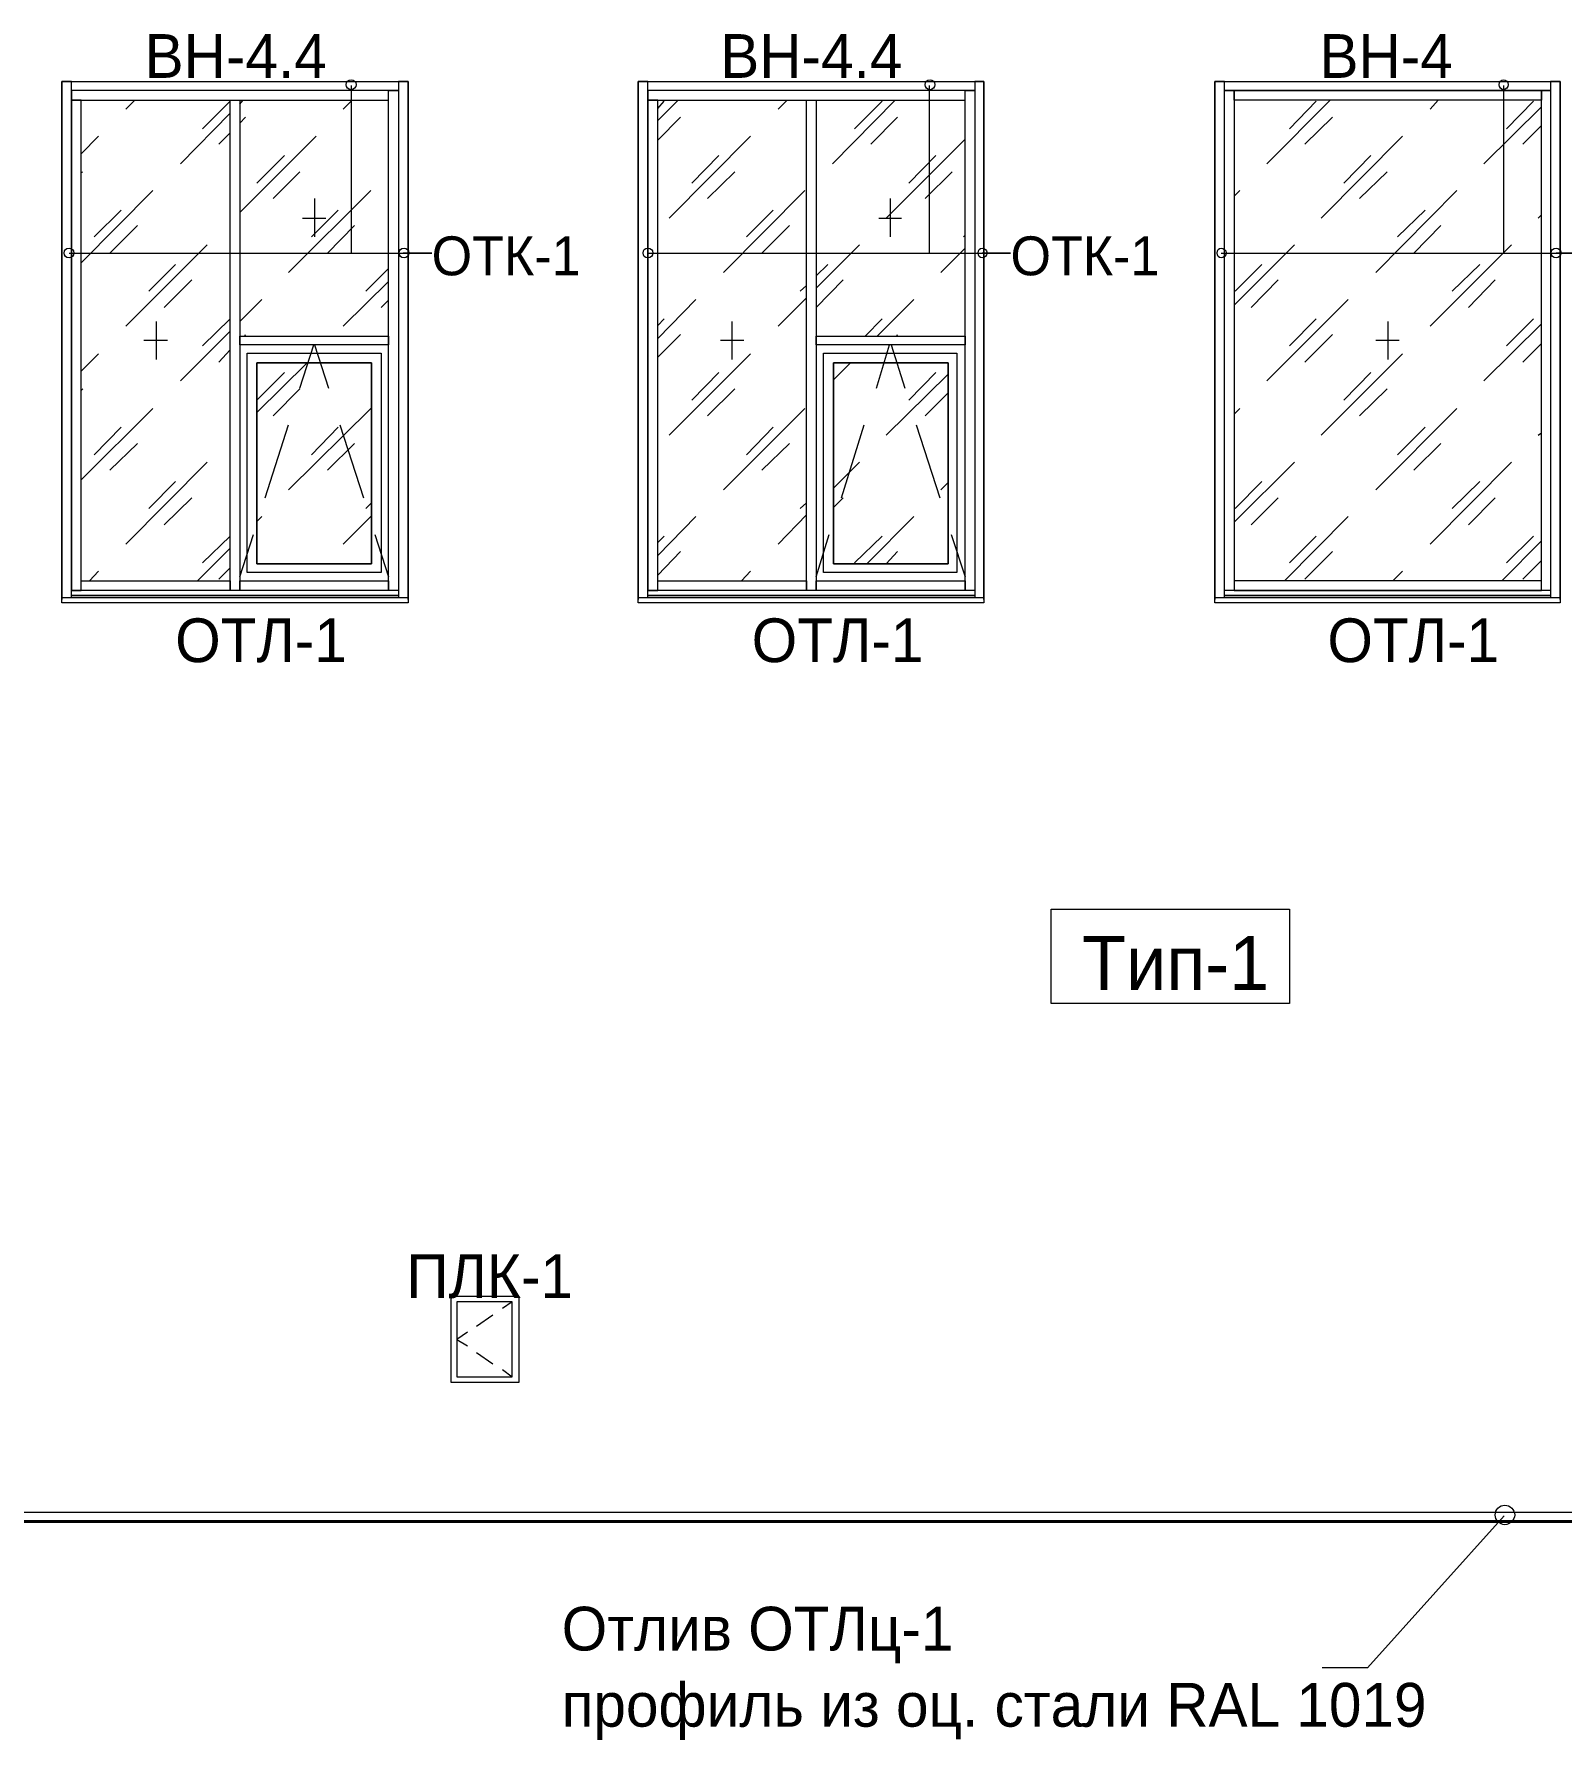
# Model space of a CAD drawing. Header units: millimetres. Extents: x 2294 to 908349, y -83289 to 219220.
# Drawn here: x 341416 to 349630, y -38606 to -29435 of the extents above; entities that cross this region are included whole.
import ezdxf

# ---------------------------------------------------------------- set-up
doc = ezdxf.new("R2010")
doc.units = ezdxf.units.MM
doc.layers.add('PDF _Геометрия', color=7, linetype='Continuous')
doc.layers.add('PDF _Текст', color=7, linetype='Continuous')

msp = doc.modelspace()

# ---------------------------------------------------------------- linework, layer by layer
at = {"layer": 'PDF _Геометрия', "lineweight": 9}
for points in [[(341617.2, -32465.9), (341617.2, -32400.3), (341617.2, -31080.1), (341617.2, -32426.6), (341669.7, -32426.6), (341669.7, -31080.1), (341669.7, -29790.5), (341617.2, -29790.5), (341617.2, -31080.1), (341617.2, -29764.3), (341617.2, -29689.9), (341564.8, -29689.9), (341564.8, -29764.3), (341564.8, -31080.1), (341564.8, -32400.3), (341564.8, -32474.6), (341564.8, -29689.9), (343427.1, -29689.9), (343427.1, -32474.6), (343427.1, -32400.3), (343427.1, -31080.1), (343427.1, -29764.3), (343427.1, -29689.9), (343374.6, -29689.9), (343374.6, -29764.3), (343374.6, -31080.1), (343374.6, -32400.3), (343374.6, -32465.9)], [(343121.1, -29711.8), (343121.1, -30612.3), (343553.8, -30612.3), (343400.8, -30612.3)], [(344716.7, -32465.9), (344716.7, -32400.3), (344716.7, -31080.1), (344716.7, -32426.6), (344769.1, -32426.6), (344769.1, -31080.1), (344769.1, -29790.5), (344716.7, -29790.5), (344716.7, -31080.1), (344716.7, -29764.3), (344716.7, -29689.9), (344664.2, -29689.9), (344664.2, -29764.3), (344664.2, -31080.1), (344664.2, -32400.3), (344664.2, -32474.6), (344664.2, -29689.9), (346522.1, -29689.9), (346522.1, -32474.6), (346522.1, -32400.3), (346522.1, -31080.1), (346522.1, -29764.3), (346522.1, -29689.9), (346474.1, -29689.9), (346474.1, -29764.3), (346474.1, -31080.1), (346474.1, -32400.3), (346474.1, -32465.9)], [(346229.2, -29711.8), (346229.2, -30612.3), (346666.4, -30612.3), (346513.4, -30612.3)], [(347816.1, -32465.9), (347816.1, -32400.3), (347816.1, -29764.3), (347816.1, -29689.9), (347763.7, -29689.9), (347763.7, -29764.3), (347763.7, -32400.3), (347763.7, -32474.6), (347763.7, -29689.9), (349621.6, -29689.9), (349621.6, -32474.6), (349621.6, -32400.3), (349621.6, -29764.3), (349621.6, -29689.9), (349569.1, -29689.9), (349569.1, -29764.3), (349569.1, -32426.6), (349521, -32426.6), (349521, -32374.1), (347868.6, -32374.1), (347868.6, -32426.6), (349521, -32426.6), (349521, -29764.3), (349521, -29738), (349569.1, -29738), (347842.4, -29738), (347816.1, -29738), (347816.1, -29689.9), (347842.4, -29689.9), (349569.1, -29689.9), (349569.1, -29738)], [(349315.6, -29711.8), (349315.6, -30612.3), (349748.4, -30612.3), (349599.7, -30612.3)], [(341910.1, -29838.6), (341958.2, -29790.5)], [(342321.1, -29943.5), (342469.7, -29794.9)], [(342522.2, -29812.4), (342539.6, -29790.5)], [(343077.3, -29838.6), (343125.4, -29790.5)], [(344769.1, -29899.8), (344878.4, -29790.5)], [(344769.1, -29834.2), (344804.1, -29794.9)], [(345416.1, -29838.6), (345464.2, -29790.5)], [(345709, -30131.5), (346045.6, -29790.5)], [(345827.1, -29943.5), (345975.7, -29794.9)], [(349569.1, -32426.6), (347816.1, -32426.6), (347816.1, -29764.3), (347816.1, -29738), (347868.6, -29738), (347868.6, -29764.3), (347868.6, -32426.6), (347816.1, -32426.6)], [(348043.4, -30131.5), (348384.4, -29790.5)], [(348165.9, -29943.5), (348310.1, -29794.9)], [(348922.1, -29838.6), (348965.9, -29790.5)], [(349333.1, -29943.5), (349477.3, -29794.9)], [(349569.1, -29764.3), (349569.1, -32400.3), (349569.1, -32465.9)], [(342203, -30131.5), (342469.7, -29860.4)], [(342522.2, -29912.9), (342552.8, -29882.3)], [(344769.1, -30004.7), (344891.5, -29882.3)], [(345914.5, -30026.6), (346058.8, -29882.3)], [(348248.9, -30026.6), (348397.5, -29882.3)], [(349210.7, -30131.5), (349521, -29825.5)], [(341669.7, -30079), (341761.5, -29982.8)], [(342408.5, -30026.6), (342469.7, -29965.4)], [(342522.2, -30393.8), (342933.1, -29982.8)], [(344830.3, -30424.4), (345267.5, -29982.8)], [(348336.3, -30424.4), (348773.5, -29982.8)], [(349420.5, -30026.6), (349521, -29926)], [(345997.6, -30424.4), (346421.6, -30000.3)], [(342614, -30236.4), (342762.6, -30087.8)], [(344952.7, -30236.4), (345097, -30087.8)], [(346120, -30236.4), (346264.2, -30087.8)], [(348458.7, -30236.4), (348603, -30087.8)], [(341669.7, -30179.6), (341678.4, -30175.2)], [(342701.4, -30319.5), (342845.6, -30175.2)], [(345035.8, -30319.5), (345184.4, -30175.2)], [(346207.4, -30319.5), (346351.7, -30175.2)], [(348541.8, -30319.5), (348690.4, -30175.2)], [(341669.7, -30664.8), (342054.4, -30275.7)], [(342784.4, -30717.3), (343226, -30275.7)], [(342924.3, -30319.5), (342924.3, -30524.9)], [(345123.2, -30717.3), (345560.4, -30275.7)], [(346019.4, -30319.5), (346019.4, -30524.9)], [(347868.6, -30306.3), (347899.2, -30275.7)], [(348629.2, -30717.3), (349066.4, -30275.7)], [(341739.6, -30524.9), (341883.9, -30380.7)], [(342858.8, -30424.4), (342985.5, -30424.4)], [(342906.8, -30524.9), (343051.1, -30380.7)], [(345245.6, -30524.9), (345389.9, -30380.7)], [(345958.2, -30424.4), (346080.6, -30424.4)], [(348747.3, -30524.9), (348895.9, -30380.7)], [(349503.6, -30424.4), (349521, -30406.9)], [(341822.7, -30612.3), (341971.3, -30463.7)], [(342994.3, -30612.3), (343138.5, -30463.7)], [(345328.7, -30612.3), (345477.3, -30463.7)], [(346412.9, -30524.9), (346421.6, -30516.2)], [(348834.7, -30612.3), (348979, -30463.7)], [(341604.1, -30612.3), (343553.8, -30612.3)], [(341910.1, -31005.8), (342347.3, -30568.6)], [(344712.3, -30612.3), (346666.4, -30612.3)], [(345621.6, -30800.3), (345853.3, -30568.6)], [(346290.4, -30717.3), (346421.6, -30586.1)], [(347798.6, -30612.3), (349748.4, -30612.3)], [(347868.6, -30892.1), (348192.1, -30568.6)], [(348922.1, -31005.8), (349359.3, -30568.6)], [(342032.5, -30817.8), (342176.8, -30673.6)], [(343199.7, -30817.8), (343322.1, -30695.4)], [(345621.6, -30734.8), (345682.8, -30673.6)], [(347873, -30817.8), (348017.2, -30673.6)], [(349040.2, -30817.8), (349188.8, -30673.6)], [(342115.6, -30905.2), (342264.2, -30756.6)], [(343077.3, -31005.8), (343322.1, -30765.4)], [(345534.2, -30817.8), (345569.1, -30787.2)], [(345621.6, -30905.2), (345765.9, -30756.6)], [(347960.4, -30905.2), (348104.7, -30756.6)], [(349127.6, -30905.2), (349271.9, -30756.6)], [(342522.2, -30979.6), (342640.2, -30861.5)], [(343282.8, -30905.2), (343322.1, -30865.9)], [(344769.1, -31071.4), (344974.6, -30861.5)], [(345416.1, -31005.8), (345569.1, -30852.8)], [(345949.5, -31058.2), (346146.2, -30861.5)], [(348043.4, -31298.7), (348480.6, -30861.5)], [(342071.9, -30979.6), (342071.9, -31185)], [(342321.1, -31110.7), (342469.7, -30966.4)], [(344769.1, -31001.4), (344804.1, -30966.4)], [(345167, -30979.6), (345167, -31185)], [(345883.9, -31058.2), (345975.7, -30966.4)], [(348165.9, -31110.7), (348310.1, -30966.4)], [(348694.8, -30979.6), (348694.8, -31185)], [(349210.7, -31298.7), (349521, -30992.7)], [(349333.1, -31110.7), (349477.3, -30966.4)], [(342006.3, -31080.1), (342133.1, -31080.1)], [(342203, -31298.7), (342469.7, -31032)], [(342548.4, -31058.2), (342552.8, -31049.5)], [(344769.1, -31171.9), (344891.5, -31049.5)], [(345105.8, -31080.1), (345232.5, -31080.1)], [(346054.4, -31058.2), (346058.8, -31049.5)], [(348248.9, -31198.1), (348397.5, -31049.5)], [(348629.2, -31080.1), (348756, -31080.1)], [(341669.7, -31246.2), (341761.5, -31154.4)], [(342408.5, -31198.1), (342469.7, -31132.6)], [(342845.6, -31338), (342920, -31106.3)], [(342924.3, -31106.3), (342998.7, -31338)], [(344830.3, -31591.6), (345267.5, -31154.4)], [(345945.1, -31338), (346015, -31106.3)], [(346023.8, -31106.3), (346098.1, -31338)], [(348336.3, -31591.6), (348773.5, -31154.4)], [(349420.5, -31198.1), (349521, -31097.6)], [(342614, -31469.2), (342885, -31202.5)], [(342614, -31403.6), (342762.6, -31255)], [(344952.7, -31403.6), (345097, -31255)], [(345713.4, -31294.3), (345805.2, -31202.5)], [(345997.6, -31591.6), (346329.8, -31263.7)], [(346120, -31403.6), (346264.2, -31255)], [(348458.7, -31403.6), (348603, -31255)], [(341669.7, -31351.1), (341678.4, -31342.4)], [(342701.4, -31486.7), (342845.6, -31342.4)], [(345035.8, -31486.7), (345184.4, -31342.4)], [(346207.4, -31486.7), (346329.8, -31364.3)], [(348541.8, -31486.7), (348690.4, -31342.4)], [(341669.7, -31832), (342054.4, -31447.3)], [(342784.4, -31884.5), (343226, -31447.3)], [(345123.2, -31884.5), (345560.4, -31447.3)], [(347868.6, -31477.9), (347899.2, -31447.3)], [(348629.2, -31884.5), (349066.4, -31447.3)], [(341739.6, -31696.5), (341883.9, -31547.9)], [(342657.7, -31928.2), (342784.4, -31534.8)], [(342906.8, -31696.5), (343051.1, -31547.9)], [(343059.9, -31534.8), (343186.6, -31928.2)], [(345245.6, -31696.5), (345389.9, -31547.9)], [(345757.1, -31928.2), (345879.5, -31534.8)], [(346159.3, -31534.8), (346286.1, -31928.2)], [(348747.3, -31696.5), (348895.9, -31547.9)], [(341822.7, -31779.6), (341971.3, -31635.3)], [(342994.3, -31779.6), (343138.5, -31635.3)], [(345328.7, -31779.6), (345477.3, -31635.3)], [(348834.7, -31779.6), (348979, -31635.3)], [(349503.6, -31591.6), (349521, -31578.5)], [(341910.1, -32177.4), (342347.3, -31735.8)], [(345713.4, -31875.7), (345853.3, -31735.8)], [(347868.6, -32059.3), (348192.1, -31735.8)], [(348922.1, -32177.4), (349359.3, -31735.8)], [(342032.5, -31985), (342176.8, -31840.8)], [(346290.4, -31884.5), (346329.8, -31845.1)], [(347873, -31985), (348017.2, -31840.8)], [(349040.2, -31985), (349188.8, -31840.8)], [(342115.6, -32072.5), (342264.2, -31928.2)], [(343199.7, -31985), (343230.3, -31954.4)], [(345534.2, -31985), (345569.1, -31954.4)], [(345713.4, -31980.7), (345765.9, -31928.2)], [(347960.4, -32072.5), (348104.7, -31928.2)], [(349127.6, -32072.5), (349271.9, -31928.2)], [(342614, -32055), (342640.2, -32028.7)], [(343077.3, -32177.4), (343230.3, -32024.4)], [(344769.1, -32238.6), (344974.6, -32028.7)], [(345416.1, -32177.4), (345569.1, -32020)], [(345892.6, -32282.3), (346146.2, -32028.7)], [(348139.6, -32374.1), (348480.6, -32028.7)], [(342321.1, -32277.9), (342469.7, -32133.7)], [(342522.2, -32352.2), (342596.5, -32124.9)], [(343247.8, -32124.9), (343322.1, -32352.2)], [(344769.1, -32168.6), (344804.1, -32133.7)], [(345621.6, -32352.2), (345691.5, -32124.9)], [(345827.1, -32277.9), (345975.7, -32133.7)], [(346347.3, -32124.9), (346421.6, -32352.2)], [(348165.9, -32277.9), (348310.1, -32133.7)], [(349306.8, -32374.1), (349521, -32159.9)], [(349333.1, -32277.9), (349477.3, -32133.7)], [(342294.8, -32374.1), (342469.7, -32199.2)], [(344769.1, -32343.5), (344891.5, -32216.7)], [(345997.6, -32282.3), (346058.8, -32216.7)], [(348248.9, -32365.3), (348397.5, -32216.7)], [(349420.5, -32365.3), (349521, -32264.8)], [(341713.4, -32374.1), (341761.5, -32321.6)], [(342408.5, -32365.3), (342469.7, -32304.1)], [(345219.4, -32374.1), (345267.5, -32321.6)], [(348721, -32374.1), (348773.5, -32321.6)], [(343427.1, -32461.5), (343427.1, -32465.9), (341564.8, -32465.9), (341564.8, -32461.5)], [(343374.6, -32426.6), (341617.2, -32426.6)], [(343374.6, -32452.8), (341617.2, -32452.8), (343374.6, -32452.8)], [(343374.6, -32452.8), (341617.2, -32452.8)], [(346522.1, -32461.5), (346522.1, -32465.9), (344664.2, -32465.9), (344664.2, -32461.5)], [(346474.1, -32426.6), (344716.7, -32426.6)], [(346474.1, -32452.8), (344716.7, -32452.8), (346474.1, -32452.8)], [(346474.1, -32452.8), (344716.7, -32452.8)], [(349621.6, -32461.5), (349621.6, -32465.9), (347763.7, -32465.9), (347763.7, -32461.5)], [(349569.1, -32452.8), (347816.1, -32452.8), (349569.1, -32452.8)], [(349569.1, -32452.8), (347816.1, -32452.8)], [(343427.1, -32465.9), (343427.1, -32492.1), (341564.8, -32492.1), (341564.8, -32465.9)], [(341564.8, -32492.1), (341564.8, -32483.4)], [(343427.1, -32483.4), (343427.1, -32492.1)], [(346522.1, -32465.9), (346522.1, -32492.1), (344664.2, -32492.1), (344664.2, -32465.9)], [(344664.2, -32492.1), (344664.2, -32483.4)], [(346522.1, -32483.4), (346522.1, -32492.1)], [(349621.6, -32465.9), (349621.6, -32492.1), (347763.7, -32492.1), (347763.7, -32465.9)], [(347763.7, -32492.1), (347763.7, -32483.4)], [(349621.6, -32483.4), (349621.6, -32492.1)], [(343986.6, -36251.7), (343934.2, -36286.7)], [(343881.7, -36321.6), (343794.3, -36382.8)], [(343746.2, -36413.4), (343689.4, -36452.8), (343746.2, -36487.7)], [(343794.3, -36522.7), (343881.7, -36583.9)], [(343934.2, -36614.5), (343986.6, -36653.9)], [(353958.2, -37383.9), (336401.9, -37383.9)], [(349319.9, -37401.4), (348585.5, -38218.9), (348340.7, -38218.9)]]:
    msp.add_lwpolyline(points, dxfattribs=at)
for points in [[(342495.9, -29738), (341617.2, -29738), (341617.2, -29790.5), (342495.9, -29790.5), (343322.1, -29790.5), (343322.1, -29738), (342495.9, -29738), (341643.5, -29738), (341617.2, -29738), (341617.2, -29689.9), (341643.5, -29689.9), (342495.9, -29689.9), (343348.4, -29689.9), (343374.6, -29689.9), (343374.6, -29738), (343348.4, -29738)], [(345595.4, -29738), (344716.7, -29738), (344716.7, -29790.5), (345595.4, -29790.5), (346421.6, -29790.5), (346421.6, -29738), (345595.4, -29738), (344742.9, -29738), (344716.7, -29738), (344716.7, -29689.9), (344742.9, -29689.9), (345595.4, -29689.9), (346447.8, -29689.9), (346474.1, -29689.9), (346474.1, -29738), (346447.8, -29738)], [(342522.2, -32426.6), (342469.7, -32426.6), (341669.7, -32426.6), (341669.7, -32374.1), (342469.7, -32374.1), (342469.7, -32426.6), (342469.7, -31080.1), (342469.7, -29790.5), (342522.2, -29790.5), (342522.2, -31080.1)], [(343322.1, -29764.3), (343322.1, -29738), (343374.6, -29738), (343374.6, -29764.3), (343374.6, -31080.1), (343374.6, -32426.6), (343322.1, -32426.6), (343322.1, -31080.1)], [(345621.6, -32426.6), (345569.1, -32426.6), (344769.1, -32426.6), (344769.1, -32374.1), (345569.1, -32374.1), (345569.1, -32426.6), (345569.1, -31080.1), (345569.1, -29790.5), (345621.6, -29790.5), (345621.6, -31080.1)], [(346421.6, -29764.3), (346421.6, -29738), (346474.1, -29738), (346474.1, -29764.3), (346474.1, -31080.1), (346474.1, -32426.6), (346421.6, -32426.6), (346421.6, -31080.1)], [(349521, -29790.5), (347868.6, -29790.5), (347868.6, -29738), (349521, -29738)], [(343322.1, -31106.3), (342522.2, -31106.3), (342522.2, -31058.2), (343322.1, -31058.2)], [(346421.6, -31106.3), (345621.6, -31106.3), (345621.6, -31058.2), (346421.6, -31058.2)], [(342561.5, -31150.1), (343282.8, -31150.1), (343282.8, -32330.4), (342561.5, -32330.4)], [(343282.8, -31150.1), (343282.8, -32330.4), (342561.5, -32330.4), (342561.5, -31150.1)], [(345660.9, -31150.1), (346377.9, -31150.1), (346377.9, -32330.4), (345660.9, -32330.4)], [(346377.9, -31150.1), (346377.9, -32330.4), (345660.9, -32330.4), (345660.9, -31150.1)], [(343230.3, -31202.5), (342614, -31202.5), (342614, -32282.3), (343230.3, -32282.3)], [(342614, -32282.3), (342614, -31202.5), (343230.3, -31202.5), (343230.3, -32282.3)], [(346329.8, -31202.5), (345713.4, -31202.5), (345713.4, -32282.3), (346329.8, -32282.3)], [(345713.4, -32282.3), (345713.4, -31202.5), (346329.8, -31202.5), (346329.8, -32282.3)], [(343322.1, -32426.6), (342522.2, -32426.6), (342522.2, -32374.1), (343322.1, -32374.1)], [(346421.6, -32426.6), (345621.6, -32426.6), (345621.6, -32374.1), (346421.6, -32374.1)], [(346885, -34140.2), (348165.9, -34140.2), (348165.9, -34647.3), (346885, -34647.3)], [(343658.8, -36221.1), (344021.6, -36221.1), (344021.6, -36684.5), (343658.8, -36684.5)], [(343986.6, -36251.7), (343689.4, -36251.7), (343689.4, -36653.9), (343986.6, -36653.9)], [(343689.4, -36251.7), (343689.4, -36653.9), (343986.6, -36653.9), (343986.6, -36251.7)]]:
    msp.add_lwpolyline(points, close=True, dxfattribs=at)
at = {"layer": 'PDF _Геометрия', "lineweight": 40}
msp.add_lwpolyline([(383134.1, -37432), (336349.5, -37432)], dxfattribs=at)
at = {"layer": 'PDF _Геометрия', "lineweight": 9}
for points in [[(343094.8, -29707.4), (343094.8, -29689.9), (343103.6, -29681.2), (343121.1, -29681.2)], [(343094.8, -29707.4), (343094.8, -29689.9), (343103.6, -29681.2), (343121.1, -29681.2)], [(343121.1, -29733.7), (343103.6, -29733.7), (343094.8, -29720.5), (343094.8, -29707.4)], [(343121.1, -29733.7), (343103.6, -29733.7), (343094.8, -29720.5), (343094.8, -29707.4)], [(343121.1, -29681.2), (343134.2, -29681.2), (343147.3, -29689.9), (343147.3, -29707.4)], [(343121.1, -29681.2), (343134.2, -29681.2), (343147.3, -29689.9), (343147.3, -29707.4)], [(343147.3, -29707.4), (343147.3, -29720.5), (343134.2, -29733.7), (343121.1, -29733.7)], [(343147.3, -29707.4), (343147.3, -29720.5), (343134.2, -29733.7), (343121.1, -29733.7)], [(346207.4, -29707.4), (346207.4, -29689.9), (346216.1, -29681.2), (346233.6, -29681.2)], [(346207.4, -29707.4), (346207.4, -29689.9), (346216.1, -29681.2), (346233.6, -29681.2)], [(346233.6, -29733.7), (346216.1, -29733.7), (346207.4, -29720.5), (346207.4, -29707.4)], [(346233.6, -29733.7), (346216.1, -29733.7), (346207.4, -29720.5), (346207.4, -29707.4)], [(346233.6, -29681.2), (346246.7, -29681.2), (346259.8, -29689.9), (346259.8, -29707.4)], [(346233.6, -29681.2), (346246.7, -29681.2), (346259.8, -29689.9), (346259.8, -29707.4)], [(346259.8, -29707.4), (346259.8, -29720.5), (346246.7, -29733.7), (346233.6, -29733.7)], [(346259.8, -29707.4), (346259.8, -29720.5), (346246.7, -29733.7), (346233.6, -29733.7)], [(349293.7, -29707.4), (349293.7, -29689.9), (349302.5, -29681.2), (349315.6, -29681.2)], [(349293.7, -29707.4), (349293.7, -29689.9), (349302.5, -29681.2), (349315.6, -29681.2)], [(349315.6, -29733.7), (349302.5, -29733.7), (349293.7, -29720.5), (349293.7, -29707.4)], [(349315.6, -29733.7), (349302.5, -29733.7), (349293.7, -29720.5), (349293.7, -29707.4)], [(349315.6, -29681.2), (349328.7, -29681.2), (349341.8, -29689.9), (349341.8, -29707.4)], [(349315.6, -29681.2), (349328.7, -29681.2), (349341.8, -29689.9), (349341.8, -29707.4)], [(349341.8, -29707.4), (349341.8, -29720.5), (349328.7, -29733.7), (349315.6, -29733.7)], [(349341.8, -29707.4), (349341.8, -29720.5), (349328.7, -29733.7), (349315.6, -29733.7)], [(341577.9, -30612.3), (341577.9, -30594.9), (341586.6, -30586.1), (341604.1, -30586.1)], [(341577.9, -30612.3), (341577.9, -30594.9), (341586.6, -30586.1), (341604.1, -30586.1)], [(341604.1, -30638.6), (341586.6, -30638.6), (341577.9, -30625.5), (341577.9, -30612.3)], [(341604.1, -30638.6), (341586.6, -30638.6), (341577.9, -30625.5), (341577.9, -30612.3)], [(341604.1, -30586.1), (341617.2, -30586.1), (341630.4, -30594.9), (341630.4, -30612.3)], [(341604.1, -30586.1), (341617.2, -30586.1), (341630.4, -30594.9), (341630.4, -30612.3)], [(341630.4, -30612.3), (341630.4, -30625.5), (341617.2, -30638.6), (341604.1, -30638.6)], [(341630.4, -30612.3), (341630.4, -30625.5), (341617.2, -30638.6), (341604.1, -30638.6)], [(343379, -30612.3), (343379, -30594.9), (343387.7, -30586.1), (343405.2, -30586.1)], [(343379, -30612.3), (343379, -30594.9), (343387.7, -30586.1), (343405.2, -30586.1)], [(343405.2, -30638.6), (343387.7, -30638.6), (343379, -30625.5), (343379, -30612.3)], [(343405.2, -30638.6), (343387.7, -30638.6), (343379, -30625.5), (343379, -30612.3)], [(343405.2, -30586.1), (343418.3, -30586.1), (343431.4, -30594.9), (343431.4, -30612.3)], [(343405.2, -30586.1), (343418.3, -30586.1), (343431.4, -30594.9), (343431.4, -30612.3)], [(343431.4, -30612.3), (343431.4, -30625.5), (343418.3, -30638.6), (343405.2, -30638.6)], [(343431.4, -30612.3), (343431.4, -30625.5), (343418.3, -30638.6), (343405.2, -30638.6)], [(344690.5, -30612.3), (344690.5, -30594.9), (344699.2, -30586.1), (344716.7, -30586.1)], [(344690.5, -30612.3), (344690.5, -30594.9), (344699.2, -30586.1), (344716.7, -30586.1)], [(344716.7, -30638.6), (344699.2, -30638.6), (344690.5, -30625.5), (344690.5, -30612.3)], [(344716.7, -30638.6), (344699.2, -30638.6), (344690.5, -30625.5), (344690.5, -30612.3)], [(344716.7, -30586.1), (344729.8, -30586.1), (344742.9, -30594.9), (344742.9, -30612.3)], [(344716.7, -30586.1), (344729.8, -30586.1), (344742.9, -30594.9), (344742.9, -30612.3)], [(344742.9, -30612.3), (344742.9, -30625.5), (344729.8, -30638.6), (344716.7, -30638.6)], [(344742.9, -30612.3), (344742.9, -30625.5), (344729.8, -30638.6), (344716.7, -30638.6)], [(346491.5, -30612.3), (346491.5, -30594.9), (346500.3, -30586.1), (346513.4, -30586.1)], [(346491.5, -30612.3), (346491.5, -30594.9), (346500.3, -30586.1), (346513.4, -30586.1)], [(346513.4, -30638.6), (346500.3, -30638.6), (346491.5, -30625.5), (346491.5, -30612.3)], [(346513.4, -30638.6), (346500.3, -30638.6), (346491.5, -30625.5), (346491.5, -30612.3)], [(346513.4, -30586.1), (346526.5, -30586.1), (346539.6, -30594.9), (346539.6, -30612.3)], [(346513.4, -30586.1), (346526.5, -30586.1), (346539.6, -30594.9), (346539.6, -30612.3)], [(346539.6, -30612.3), (346539.6, -30625.5), (346526.5, -30638.6), (346513.4, -30638.6)], [(346539.6, -30612.3), (346539.6, -30625.5), (346526.5, -30638.6), (346513.4, -30638.6)], [(347776.8, -30612.3), (347776.8, -30594.9), (347785.5, -30586.1), (347798.6, -30586.1)], [(347776.8, -30612.3), (347776.8, -30594.9), (347785.5, -30586.1), (347798.6, -30586.1)], [(347798.6, -30638.6), (347785.5, -30638.6), (347776.8, -30625.5), (347776.8, -30612.3)], [(347798.6, -30638.6), (347785.5, -30638.6), (347776.8, -30625.5), (347776.8, -30612.3)], [(347798.6, -30586.1), (347811.8, -30586.1), (347824.9, -30594.9), (347824.9, -30612.3)], [(347798.6, -30586.1), (347811.8, -30586.1), (347824.9, -30594.9), (347824.9, -30612.3)], [(347824.9, -30612.3), (347824.9, -30625.5), (347811.8, -30638.6), (347798.6, -30638.6)], [(347824.9, -30612.3), (347824.9, -30625.5), (347811.8, -30638.6), (347798.6, -30638.6)], [(349573.5, -30612.3), (349573.5, -30594.9), (349582.2, -30586.1), (349599.7, -30586.1)], [(349573.5, -30612.3), (349573.5, -30594.9), (349582.2, -30586.1), (349599.7, -30586.1)], [(349599.7, -30638.6), (349582.2, -30638.6), (349573.5, -30625.5), (349573.5, -30612.3)], [(349599.7, -30638.6), (349582.2, -30638.6), (349573.5, -30625.5), (349573.5, -30612.3)], [(349599.7, -30586.1), (349612.8, -30586.1), (349626, -30594.9), (349626, -30612.3)], [(349599.7, -30586.1), (349612.8, -30586.1), (349626, -30594.9), (349626, -30612.3)], [(349626, -30612.3), (349626, -30625.5), (349612.8, -30638.6), (349599.7, -30638.6)], [(349626, -30612.3), (349626, -30625.5), (349612.8, -30638.6), (349599.7, -30638.6)], [(349271.9, -37397), (349271.9, -37366.4), (349293.7, -37344.6), (349324.3, -37344.6)], [(349271.9, -37397), (349271.9, -37366.4), (349293.7, -37344.6), (349324.3, -37344.6)], [(349324.3, -37449.5), (349293.7, -37449.5), (349271.9, -37423.3), (349271.9, -37397)], [(349324.3, -37449.5), (349293.7, -37449.5), (349271.9, -37423.3), (349271.9, -37397)], [(349324.3, -37344.6), (349350.6, -37344.6), (349376.8, -37366.4), (349376.8, -37397)], [(349324.3, -37344.6), (349350.6, -37344.6), (349376.8, -37366.4), (349376.8, -37397)], [(349376.8, -37397), (349376.8, -37423.3), (349350.6, -37449.5), (349324.3, -37449.5)], [(349376.8, -37397), (349376.8, -37423.3), (349350.6, -37449.5), (349324.3, -37449.5)]]:
    msp.add_open_spline(points, degree=3, dxfattribs=at)

# ---------------------------------------------------------------- texts
at = {"layer": 'PDF _Текст', "attachment_point": 4, "style": ''}
for s, insert, char_height in [('ВН-4.4', (342010.3, -29552.5), 235.29), ('ВН-4.4', (345105.2, -29552.5), 235.29), ('ВН-4', (348327, -29552.5), 235.29), ('ОТК-1', (343553.4, -30628.5), 209.3), ('ОТК-1', (346665.9, -30628.5), 209.3), ('ОТЛ-1', (342174.7, -32695.6), 235.29), ('ОТЛ-1', (345274.3, -32695.6), 235.29), ('ОТЛ-1', (348369.5, -32695.6), 235.29), ('Тип-1', (347050.6, -34429.1), 289.45), ('ПЛК-1', (343417.9, -36114.1), 235.29), ('Отлив ОТЛц-1', (344252.8, -38041.9), 235.287), ('профиль из оц. стали RAL 1019', (344252.8, -38452.9), 235.287)]:
    msp.add_mtext(s, dxfattribs=dict(at, insert=insert, char_height=char_height))

doc.saveas('drawing.dxf')
